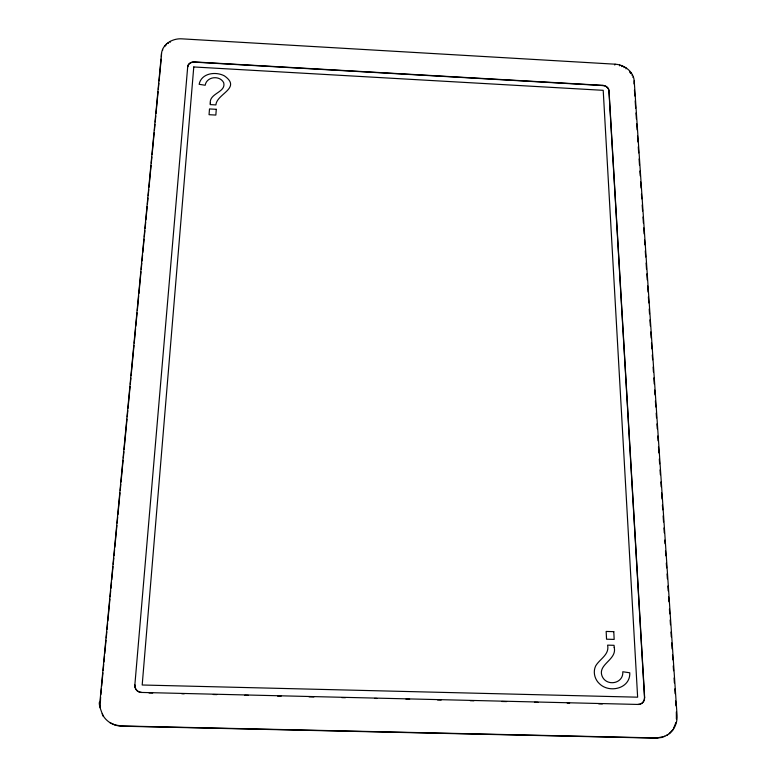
<?xml version="1.0" encoding="UTF-8"?>
<svg xmlns="http://www.w3.org/2000/svg" width="777" height="777" viewBox="0 0 777 777"><rect width="100%" height="100%" fill="white"/><g stroke="black" fill="none" stroke-linecap="round" stroke-linejoin="round"><path stroke-width="1.17" d="M676.378 719.075L676.34 711.878M103.438 716.18C106.876 721.648 113.423 725.825 121.435 726.184L655.963 738.15L661.664 737.49L667.317 735.061L666.86 735.275C673.921 731.41 677.583 723.144 677.049 715.277L634.207 80.711C633.342 71.251 624.096 64.695 615.093 64.19L181.973 38.85C172.96 38.16 162.607 43.765 161.519 53.438L99.951 701.621C96.688 703.059 106.604 723.125 102.185 713.801M134.858 684.896L134.81 684.828A7.624 7.187 -46.5 0 0 141.569 692.443L141.608 692.511A7.624 7.187 -46.5 0 1 134.858 684.896L187.713 66.608A6.08 5.06 -0.1 0 1 194.192 61.917L602.923 85.353A5.905 4.876 18.4 0 1 609.013 90.656L644.619 697.348A7.44 6.808 56.4 0 1 638.043 704.448L637.936 704.506A7.44 6.799 56.4 0 0 644.512 697.416L644.619 697.348M100.165 707.769L100.621 697.056M100.855 694.638L101.428 688.597M101.651 686.178L102.914 672.892M103.147 670.473L103.72 664.432M103.943 662.014L104.516 655.973M104.749 653.554L106.012 640.267M106.245 637.849L106.818 631.808M107.041 629.399L107.614 623.358M107.848 620.94L109.907 599.193M110.14 596.775L110.713 590.734M110.946 588.315L111.519 582.274M111.742 579.856L113.005 566.569M113.238 564.151L113.811 558.109M114.044 555.691L114.617 549.65M114.841 547.241L116.909 525.485M117.133 523.076L117.706 517.035M117.939 514.617L120.008 492.871M120.231 490.452L120.804 484.411M121.037 481.993L123.096 460.246M123.329 457.828L123.902 451.787M124.135 449.368L127.001 419.172M127.224 416.754L127.807 410.712M128.03 408.294L130.099 386.548M130.322 384.129L130.895 378.088M131.128 375.67L133.994 345.464M134.227 343.055L135.606 328.554M135.829 326.136L137.092 312.849M137.325 310.431L138.695 295.93M138.928 293.512L140.987 271.765M141.22 269.347L141.793 263.306M142.026 260.897L142.599 254.856M142.822 252.438L144.085 239.141M144.318 236.732L144.891 230.691M145.124 228.273L145.697 222.232M145.921 219.813L147.183 206.527M147.416 204.108L147.989 198.067M148.213 195.649L148.786 189.607M149.019 187.189L151.088 165.443M151.311 163.024L151.884 156.993M152.117 154.574L154.176 132.828M154.409 130.41L154.982 124.369M155.215 121.95L155.788 115.909M156.012 113.491L158.081 91.744M158.314 89.326L158.887 83.285M159.11 80.876L161.179 59.12M161.402 56.711L161.519 53.438M673.445 728.632L675.99 722.396M644.512 697.416L608.925 90.86A5.905 4.876 18.4 0 0 602.845 85.557L602.923 85.353M614.772 65.015L615.093 64.19M619.483 65.812L619.813 64.996M621.755 66.589L622.086 65.773M623.941 67.599L624.271 66.783M625.971 68.832L626.311 68.017M631.264 72.815L630.924 73.63L629.496 71.873M632.089 75.505L632.429 74.689M632.983 77.467L633.323 76.651M634.207 80.711L634.032 83.935M669.619 733.43L669.162 733.643L673.426 729.234M655.963 738.15L664.801 736.353L664.345 736.567M109.975 722.717L115.229 724.99L121.241 725.941L656.41 737.936M141.569 692.443L638.043 704.448M149.038 692.958L152.68 693.045M181.769 693.744L184.188 693.803M213.286 694.512L216.919 694.599M244.794 695.269L248.436 695.357M277.525 696.056L281.157 696.143M309.042 696.823L313.889 696.94M341.763 697.61L345.406 697.697M374.495 698.406L376.913 698.465M406.002 699.164L409.644 699.251M437.519 699.931L441.161 700.019M470.25 700.718L473.883 700.805M501.757 701.476L506.614 701.592M534.489 702.272L538.121 702.359M567.22 703.059L569.638 703.117M598.727 703.826L602.369 703.913M187.713 66.608L187.733 66.822A6.08 5.06 -0.1 0 1 194.221 62.131L602.845 85.557M162.558 49.398L162.675 50.252M164.821 45.717L164.928 46.571M166.365 44.095L166.472 44.949M168.143 42.648L168.25 43.502M170.134 41.404L170.241 42.269M634.44 89.977L634.848 96.027M635.168 100.874L635.664 108.129M635.984 112.966L636.392 119.017M636.722 123.864L637.13 129.905M637.538 135.956L637.946 142.006M638.267 146.843L638.675 152.894M639.082 158.945L639.49 164.996M639.898 171.047L640.229 175.884M640.636 181.935L641.044 187.985M641.452 194.036L641.773 198.873M642.181 204.924L642.589 210.975M642.997 217.026L643.405 223.077M643.735 227.914L644.143 233.964M644.551 240.015L644.871 244.852M645.279 250.903L645.687 256.954M646.095 263.005L646.503 269.046M646.833 273.892L647.241 279.943M647.649 285.985L648.057 292.035M648.377 296.882L648.785 302.923M649.193 308.974L649.523 313.821M649.931 319.871L650.339 325.913M650.747 331.964L651.145 338.014M651.476 342.851L651.884 348.902M652.292 354.953L652.622 359.79M653.107 367.055L653.428 371.892M653.836 377.943L654.244 383.993M654.652 390.044L654.982 394.881M655.39 400.932L655.798 406.983M656.206 413.034L656.526 417.871M656.934 423.921L657.264 428.758M657.75 436.023L658.08 440.86M658.488 446.911L658.896 452.962M659.304 459.003L659.624 463.85M660.032 469.9L660.363 474.737M660.848 481.993L661.178 486.839M661.586 492.89L661.994 498.931M662.402 504.982L662.723 509.829M663.131 515.87L663.539 521.921M663.947 527.971L664.277 532.818M664.762 540.073L665.005 543.706M665.5 550.961L665.821 555.798M666.316 563.063L666.637 567.9M667.045 573.95L667.375 578.787M667.861 586.052L668.191 590.889M668.599 596.94L668.919 601.777M669.415 609.042L669.735 613.879M670.143 619.929L670.473 624.766M670.959 632.031L671.289 636.868M671.697 642.919L672.105 648.97M672.513 655.011L672.833 659.858M673.241 665.908L673.572 670.745M674.057 678L674.387 682.847M674.795 688.898L675.116 693.735M675.611 700.99L675.932 705.837M614.209 647.377C617.278 659.887 597.183 664.218 602.165 676.301C606.652 686.81 623.63 683.76 622.795 671.755L629.778 672.785C630.545 688.509 609.576 693.56 599.601 683.857C594.677 679.486 592.783 671.988 595.658 665.967C599.698 658.906 609.644 654.72 607.614 645.143L614.063 645.318L614.209 647.377M210.276 103.098L210.188 104.604L215.909 104.924C216.715 93.638 241.938 88.257 224.436 75.893C215.802 71.212 201.282 73.057 199.145 84.304L205.177 85.256C206.614 76.437 219.765 75.039 223.679 82.663C226.311 92.492 209.334 93.026 210.276 103.098M216.278 109.314L215.851 115.064L209.052 114.695L209.489 108.945L216.278 109.314M193.774 66.958L142.191 685.003L637.635 697.183L603.205 90.326L193.774 66.958M613.781 631.652L606.167 631.439L606.546 639.199L614.17 639.413L613.781 631.652"/></g></svg>
